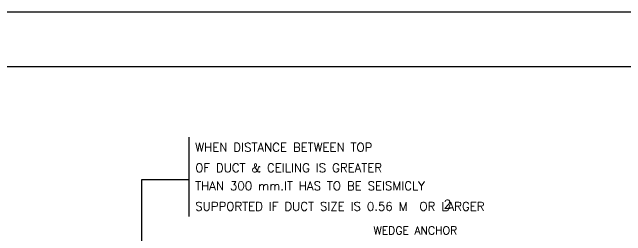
# Model space of a CAD drawing. Header units: millimetres. Extents: x 0 to 529, y -2 to 262.
# Drawn here: x 235.57 to 269.49, y 152.54 to 164.9 of the extents above; entities that cross this region are included whole.
import ezdxf

# ---------------------------------------------------------------- set-up
doc = ezdxf.new("R2010")
doc.units = ezdxf.units.MM
for name, color, linetype in [('.1', 1, 'Continuous'), ('template', 7, 'Continuous'), ('text', 7, 'Continuous')]:
    doc.layers.add(name, color=color, linetype=linetype)
doc.styles.add('ROMANC', font='romans.shx', dxfattribs={"width": 0.65, "height": 200})

msp = doc.modelspace()

# ---------------------------------------------------------------- linework, layer by layer
at = {"layer": '.1', "color": 0}
msp.add_line((317.84, 164.9), (218.564, 164.9), dxfattribs=at)
at = {"layer": 'template', "linetype": 'Continuous', "const_width": 0.0853}
msp.add_lwpolyline([(224.581, 97.513), (314.832, 97.513), (314.832, 161.892), (224.581, 161.892)], close=True, dxfattribs=at)
at = {"layer": 'text'}
msp.add_line((245.336, 157.993), (245.336, 153.601), dxfattribs=at)
msp.add_lwpolyline([(241.515, 148.848), (242.74, 148.848), (242.74, 155.653), (245.372, 155.653)], dxfattribs=at)

# ---------------------------------------------------------------- texts
at = {"layer": 'text', "style": 'ROMANC'}
for s, height, p in [('WHEN DISTANCE BETWEEN TOP ', 0.47736, (245.684, 157.195)), ('OF DUCT & CEILING IS GREATER ', 0.47736, (245.684, 156.061)), ('THAN 300 mm.IT HAS TO BE SEISMICLY ', 0.47736, (245.684, 155.061)), ('SUPPORTED IF DUCT SIZE IS 0.56 M  OR LARGER', 0.47736, (245.684, 153.927)), ('2', 0.477, (259.43, 154.052)), ('WEDGE ANCHOR', 0.43857, (255.547, 152.617))]:
    msp.add_text(s, height=height, dxfattribs=at).set_placement(p)

doc.saveas('drawing.dxf')
